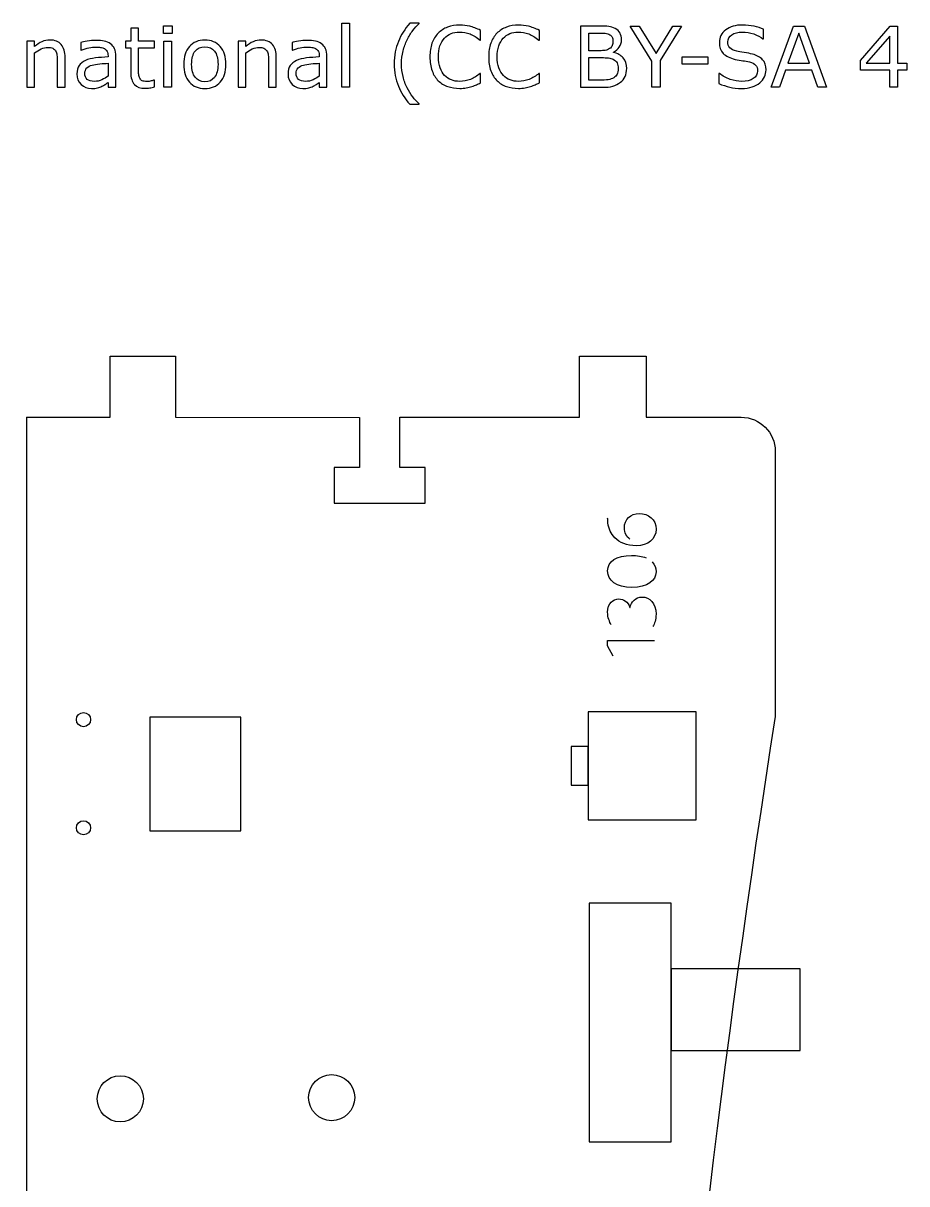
# Model space of a CAD drawing. Extents: x -149 to 846, y -148 to 360.
# Drawn here: x 42.3 to 120.1, y 220.1 to 322.2 of the extents above; entities that cross this region are included whole.
import ezdxf

# ---------------------------------------------------------------- set-up
doc = ezdxf.new("R2010")
doc.units = 0
doc.header["$MEASUREMENT"] = 0
doc.layers.add('LAYER_1', color=160, linetype='Continuous')

# ---------------------------------------------------------------- blocks, each defined once
blk = doc.blocks.new('AI9-BLK91')
at = {"layer": 'LAYER_1', "color": 7}
blk.add_open_spline([(-30.26, 205.75), (-30.26, 205.75), (-22.91, 205.75), (-22.91, 205.75), (-22.91, 205.75), (-22.91, 211.13), (-22.91, 211.13), (-22.91, 211.13), (-17.15, 211.13), (-17.15, 211.13), (-17.15, 211.13), (-17.15, 205.77), (-17.15, 205.77), (-17.15, 205.77), (-0.97, 205.74), (-0.97, 205.74), (-0.97, 205.74), (-0.97, 201.32), (-0.97, 201.32), (-0.97, 201.32), (-3.19, 201.32), (-3.19, 201.32), (-3.19, 201.32), (-3.19, 198.18), (-3.19, 198.18), (-3.19, 198.18), (4.81, 198.18), (4.81, 198.18), (4.81, 198.18), (4.81, 201.32), (4.81, 201.32), (4.81, 201.32), (2.59, 201.32), (2.59, 201.32), (2.59, 201.32), (2.59, 205.75), (2.59, 205.75), (2.59, 205.75), (18.39, 205.77), (18.39, 205.77), (18.39, 205.77), (18.39, 211.13), (18.39, 211.13), (18.39, 211.13), (24.27, 211.13), (24.27, 211.13), (24.27, 211.13), (24.27, 205.75), (24.27, 205.75), (24.27, 205.75), (32.63, 205.75), (32.63, 205.75), (34.29, 205.75), (35.63, 204.4), (35.63, 202.75), (35.63, 202.75), (35.63, 179.42), (35.63, 179.42), (16.96, 60.71), (16.96, -60.18), (35.63, -178.89), (35.63, -178.89), (35.63, -202.75), (35.63, -202.75), (35.63, -204.4), (34.29, -205.75), (32.63, -205.75), (32.63, -205.75), (24.54, -205.75), (24.54, -205.75), (24.54, -205.75), (24.54, -211.13), (24.54, -211.13), (24.54, -211.13), (18.77, -211.13), (18.77, -211.13), (18.77, -211.13), (18.77, -205.77), (18.77, -205.77), (18.77, -205.77), (2.59, -205.74), (2.59, -205.74), (2.59, -205.74), (2.59, -201.32), (2.59, -201.32), (2.59, -201.32), (4.81, -201.32), (4.81, -201.32), (4.81, -201.32), (4.81, -198.18), (4.81, -198.18), (4.81, -198.18), (-3.19, -198.18), (-3.19, -198.18), (-3.19, -198.18), (-3.19, -201.32), (-3.19, -201.32), (-3.19, -201.32), (-0.97, -201.32), (-0.97, -201.32), (-0.97, -201.32), (-0.97, -205.75), (-0.97, -205.75), (-0.97, -205.75), (-16.76, -205.77), (-16.76, -205.77), (-16.76, -205.77), (-16.76, -211.13), (-16.76, -211.13), (-16.76, -211.13), (-22.64, -211.13), (-22.64, -211.13), (-22.64, -211.13), (-22.64, -205.75), (-22.64, -205.75), (-22.64, -205.75), (-30.26, -205.75), (-30.26, -205.75), (-30.26, -205.75), (-30.26, -21.64), (-30.26, -21.64), (-30.26, -21.64), (-30.24, -21.64), (-30.24, -21.64), (-30.24, -21.64), (-35.63, -21.64), (-35.63, -21.64), (-35.63, -21.64), (-35.63, -15.88), (-35.63, -15.88), (-35.63, -15.88), (-30.26, -15.88), (-30.26, -15.88), (-30.26, -15.88), (-30.24, 7.8), (-30.24, 7.8), (-30.24, 7.8), (-25.81, 7.8), (-25.81, 7.8), (-25.81, 7.8), (-25.81, 5.58), (-25.81, 5.58), (-25.81, 5.58), (-22.68, 5.58), (-22.68, 5.58), (-22.68, 5.58), (-22.68, 13.58), (-22.68, 13.58), (-22.68, 13.58), (-25.81, 13.58), (-25.81, 13.58), (-25.81, 13.58), (-25.81, 11.36), (-25.81, 11.36), (-25.81, 11.36), (-30.24, 11.36), (-30.24, 11.36), (-30.24, 11.36), (-30.26, 36.42), (-30.26, 36.42), (-30.26, 36.42), (-35.63, 36.42), (-35.63, 36.42), (-35.63, 36.42), (-35.63, 42.3), (-35.63, 42.3), (-35.63, 42.3), (-30.24, 42.3), (-30.24, 42.3), (-30.24, 42.3), (-30.24, 205.75), (-30.24, 205.75)], degree=3, knots=[0, 0, 0, 0, 1, 1, 1, 2, 2, 2, 3, 3, 3, 4, 4, 4, 5, 5, 5, 6, 6, 6, 7, 7, 7, 8, 8, 8, 9, 9, 9, 10, 10, 10, 11, 11, 11, 12, 12, 12, 13, 13, 13, 14, 14, 14, 15, 15, 15, 16, 16, 16, 17, 17, 17, 18, 18, 18, 19, 19, 19, 20, 20, 20, 21, 21, 21, 22, 22, 22, 23, 23, 23, 24, 24, 24, 25, 25, 25, 26, 26, 26, 27, 27, 27, 28, 28, 28, 29, 29, 29, 30, 30, 30, 31, 31, 31, 32, 32, 32, 33, 33, 33, 34, 34, 34, 35, 35, 35, 36, 36, 36, 37, 37, 37, 38, 38, 38, 39, 39, 39, 40, 40, 40, 41, 41, 41, 42, 42, 42, 43, 43, 43, 44, 44, 44, 45, 45, 45, 46, 46, 46, 47, 47, 47, 48, 48, 48, 49, 49, 49, 50, 50, 50, 51, 51, 51, 52, 52, 52, 53, 53, 53, 54, 54, 54, 55, 55, 55, 56, 56, 56, 57, 57, 57, 57], dxfattribs=at)
blk = doc.blocks.new('AI9-BLK87')
at = {"layer": 'LAYER_1', "color": 1}
blk.add_open_spline([(-2.03, 0), (-2.03, -1.12), (-1.12, -2.03), (0, -2.03), (1.12, -2.03), (2.03, -1.12), (2.03, 0), (2.03, 1.12), (1.12, 2.03), (0, 2.03), (-1.12, 2.03), (-2.03, 1.12), (-2.03, 0), (-2.03, 0), (-2.03, 0), (-2.03, 0)], degree=3, knots=[0, 0, 0, 0, 1, 1, 1, 2, 2, 2, 3, 3, 3, 4, 4, 4, 5, 5, 5, 5], dxfattribs=at)
blk = doc.blocks.new('AI9-BLK68')
at = {"layer": 'LAYER_1', "color": 1}
blk.add_open_spline([(-2.03, 0), (-2.03, -1.12), (-1.12, -2.03), (0, -2.03), (1.12, -2.03), (2.03, -1.12), (2.03, 0), (2.03, 1.12), (1.12, 2.03), (0, 2.03), (-1.12, 2.03), (-2.03, 1.12), (-2.03, 0), (-2.03, 0), (-2.03, 0), (-2.03, 0)], degree=3, knots=[0, 0, 0, 0, 1, 1, 1, 2, 2, 2, 3, 3, 3, 4, 4, 4, 5, 5, 5, 5], dxfattribs=at)
blk = doc.blocks.new('AI9-BLK49')
at = {"layer": 'LAYER_1', "color": 1}
blk.add_lwpolyline([(-3.999756, -5.000728), (3.999756, -5.000728), (3.999756, 5.000728), (-3.999756, 5.000728)], close=True, dxfattribs=at)
blk = doc.blocks.new('AI9-BLK1')
at = {"layer": 'LAYER_1', "color": 7}
for points in [[(64.57, -6.15), (63.8, -6.15), (63.8, -5.45), (64.57, -5.45)], [(80.19, -10.87), (79.51, -10.87), (79.51, -5.24), (80.19, -5.24)], [(109.41, -5.48), (107.51, -8.51), (107.51, -10.87), (106.8, -10.87), (106.8, -8.58), (104.89, -5.48), (105.68, -5.48), (107.16, -7.89), (108.64, -5.48)], [(122.16, -10.87), (121.4, -10.87), (120.88, -9.37), (118.55, -9.37), (118.03, -10.87), (117.3, -10.87), (119.26, -5.48), (120.21, -5.48)], [(120.65, -8.75), (119.71, -6.11), (118.77, -8.75)], [(129.22, -9.35), (128.42, -9.35), (128.42, -10.87), (127.73, -10.87), (127.73, -9.35), (125.15, -9.35), (125.15, -8.52), (127.75, -5.48), (128.42, -5.48), (128.42, -8.76), (129.22, -8.76)], [(64.53, -10.87), (63.84, -10.87), (63.84, -6.82), (64.53, -6.82)], [(127.73, -8.76), (127.73, -6.36), (125.66, -8.76)], [(111.73, -8.84), (109.47, -8.84), (109.47, -8.19), (111.73, -8.19)]]:
    blk.add_lwpolyline(points, close=True, dxfattribs=at)
for points, knots in [([(63.02, -10.84), (62.89, -10.88), (62.75, -10.9), (62.6, -10.93), (62.45, -10.95), (62.31, -10.96), (62.2, -10.96), (61.78, -10.96), (61.47, -10.85), (61.26, -10.62), (61.04, -10.4), (60.93, -10.04), (60.93, -9.55), (60.93, -9.55), (60.93, -7.4), (60.93, -7.4), (60.93, -7.4), (60.47, -7.4), (60.47, -7.4), (60.47, -7.4), (60.47, -6.82), (60.47, -6.82), (60.47, -6.82), (60.93, -6.82), (60.93, -6.82), (60.93, -6.82), (60.93, -5.67), (60.93, -5.67), (60.93, -5.67), (61.62, -5.67), (61.62, -5.67), (61.62, -5.67), (61.62, -6.82), (61.62, -6.82), (61.62, -6.82), (63.02, -6.82), (63.02, -6.82), (63.02, -6.82), (63.02, -7.4), (63.02, -7.4), (63.02, -7.4), (61.62, -7.4), (61.62, -7.4), (61.62, -7.4), (61.62, -9.25), (61.62, -9.25), (61.62, -9.46), (61.62, -9.63), (61.63, -9.75), (61.64, -9.87), (61.67, -9.98), (61.73, -10.08), (61.79, -10.18), (61.86, -10.25), (61.95, -10.3), (62.04, -10.34), (62.18, -10.36), (62.37, -10.36), (62.49, -10.36), (62.6, -10.35), (62.72, -10.31), (62.84, -10.28), (62.93, -10.25), (62.98, -10.23), (62.98, -10.23), (63.02, -10.23), (63.02, -10.23), (63.02, -10.23), (63.02, -10.84), (63.02, -10.84)], [0, 0, 0, 0, 1, 1, 1, 2, 2, 2, 3, 3, 3, 4, 4, 4, 5, 5, 5, 6, 6, 6, 7, 7, 7, 8, 8, 8, 9, 9, 9, 10, 10, 10, 11, 11, 11, 12, 12, 12, 13, 13, 13, 14, 14, 14, 15, 15, 15, 16, 16, 16, 17, 17, 17, 18, 18, 18, 19, 19, 19, 20, 20, 20, 21, 21, 21, 22, 22, 22, 23, 23, 23, 23]), ([(86.31, -12.36), (86.31, -12.36), (85.48, -12.36), (85.48, -12.36), (85.05, -11.87), (84.72, -11.33), (84.48, -10.76), (84.24, -10.18), (84.12, -9.52), (84.12, -8.8), (84.12, -8.07), (84.24, -7.42), (84.48, -6.84), (84.72, -6.26), (85.05, -5.73), (85.48, -5.24), (85.48, -5.24), (86.31, -5.24), (86.31, -5.24), (86.31, -5.24), (86.31, -5.27), (86.31, -5.27), (86.11, -5.45), (85.92, -5.65), (85.75, -5.88), (85.57, -6.11), (85.4, -6.38), (85.25, -6.69), (85.11, -6.98), (84.99, -7.31), (84.9, -7.67), (84.81, -8.03), (84.76, -8.4), (84.76, -8.8), (84.76, -9.21), (84.81, -9.59), (84.9, -9.93), (84.98, -10.27), (85.1, -10.6), (85.25, -10.91), (85.4, -11.2), (85.56, -11.47), (85.75, -11.71), (85.93, -11.95), (86.12, -12.16), (86.31, -12.32), (86.31, -12.32), (86.31, -12.36), (86.31, -12.36)], [0, 0, 0, 0, 1, 1, 1, 2, 2, 2, 3, 3, 3, 4, 4, 4, 5, 5, 5, 6, 6, 6, 7, 7, 7, 8, 8, 8, 9, 9, 9, 10, 10, 10, 11, 11, 11, 12, 12, 12, 13, 13, 13, 14, 14, 14, 15, 15, 15, 16, 16, 16, 16]), ([(91.72, -10.48), (91.59, -10.54), (91.47, -10.59), (91.36, -10.65), (91.25, -10.7), (91.11, -10.75), (90.94, -10.8), (90.79, -10.85), (90.63, -10.89), (90.46, -10.92), (90.29, -10.95), (90.1, -10.97), (89.89, -10.97), (89.5, -10.97), (89.15, -10.91), (88.83, -10.8), (88.51, -10.7), (88.23, -10.52), (87.99, -10.29), (87.76, -10.06), (87.58, -9.77), (87.45, -9.42), (87.32, -9.06), (87.26, -8.65), (87.26, -8.19), (87.26, -7.74), (87.32, -7.35), (87.44, -7), (87.57, -6.65), (87.75, -6.35), (87.99, -6.11), (88.22, -5.88), (88.49, -5.7), (88.82, -5.58), (89.14, -5.45), (89.5, -5.39), (89.9, -5.39), (90.18, -5.39), (90.47, -5.43), (90.76, -5.5), (91.05, -5.57), (91.37, -5.69), (91.72, -5.86), (91.72, -5.86), (91.72, -6.71), (91.72, -6.71), (91.72, -6.71), (91.67, -6.71), (91.67, -6.71), (91.37, -6.47), (91.08, -6.29), (90.79, -6.18), (90.49, -6.06), (90.18, -6.01), (89.85, -6.01), (89.58, -6.01), (89.33, -6.05), (89.12, -6.14), (88.9, -6.23), (88.7, -6.36), (88.53, -6.55), (88.37, -6.73), (88.24, -6.96), (88.14, -7.23), (88.05, -7.51), (88.01, -7.83), (88.01, -8.19), (88.01, -8.57), (88.06, -8.89), (88.16, -9.16), (88.26, -9.44), (88.39, -9.66), (88.55, -9.83), (88.72, -10.01), (88.92, -10.14), (89.15, -10.22), (89.37, -10.31), (89.61, -10.35), (89.86, -10.35), (90.2, -10.35), (90.52, -10.29), (90.83, -10.18), (91.13, -10.06), (91.41, -9.88), (91.67, -9.65), (91.67, -9.65), (91.72, -9.65), (91.72, -9.65), (91.72, -9.65), (91.72, -10.48), (91.72, -10.48)], [0, 0, 0, 0, 1, 1, 1, 2, 2, 2, 3, 3, 3, 4, 4, 4, 5, 5, 5, 6, 6, 6, 7, 7, 7, 8, 8, 8, 9, 9, 9, 10, 10, 10, 11, 11, 11, 12, 12, 12, 13, 13, 13, 14, 14, 14, 15, 15, 15, 16, 16, 16, 17, 17, 17, 18, 18, 18, 19, 19, 19, 20, 20, 20, 21, 21, 21, 22, 22, 22, 23, 23, 23, 24, 24, 24, 25, 25, 25, 26, 26, 26, 27, 27, 27, 28, 28, 28, 29, 29, 29, 30, 30, 30, 30]), ([(96.89, -10.48), (96.76, -10.54), (96.64, -10.59), (96.53, -10.65), (96.43, -10.7), (96.29, -10.75), (96.11, -10.8), (95.97, -10.85), (95.81, -10.89), (95.63, -10.92), (95.46, -10.95), (95.27, -10.97), (95.06, -10.97), (94.67, -10.97), (94.32, -10.91), (94, -10.8), (93.68, -10.7), (93.4, -10.52), (93.17, -10.29), (92.93, -10.06), (92.75, -9.77), (92.62, -9.42), (92.49, -9.06), (92.43, -8.65), (92.43, -8.19), (92.43, -7.74), (92.49, -7.35), (92.62, -7), (92.74, -6.65), (92.92, -6.35), (93.16, -6.11), (93.39, -5.88), (93.66, -5.7), (93.99, -5.58), (94.31, -5.45), (94.67, -5.39), (95.07, -5.39), (95.36, -5.39), (95.65, -5.43), (95.93, -5.5), (96.22, -5.57), (96.54, -5.69), (96.89, -5.86), (96.89, -5.86), (96.89, -6.71), (96.89, -6.71), (96.89, -6.71), (96.84, -6.71), (96.84, -6.71), (96.54, -6.47), (96.25, -6.29), (95.96, -6.18), (95.67, -6.06), (95.36, -6.01), (95.02, -6.01), (94.75, -6.01), (94.51, -6.05), (94.29, -6.14), (94.07, -6.23), (93.88, -6.36), (93.71, -6.55), (93.54, -6.73), (93.41, -6.96), (93.32, -7.23), (93.22, -7.51), (93.18, -7.83), (93.18, -8.19), (93.18, -8.57), (93.23, -8.89), (93.33, -9.16), (93.43, -9.44), (93.57, -9.66), (93.73, -9.83), (93.9, -10.01), (94.09, -10.14), (94.32, -10.22), (94.54, -10.31), (94.78, -10.35), (95.03, -10.35), (95.38, -10.35), (95.7, -10.29), (96, -10.18), (96.3, -10.06), (96.58, -9.88), (96.84, -9.65), (96.84, -9.65), (96.89, -9.65), (96.89, -9.65), (96.89, -9.65), (96.89, -10.48), (96.89, -10.48)], [0, 0, 0, 0, 1, 1, 1, 2, 2, 2, 3, 3, 3, 4, 4, 4, 5, 5, 5, 6, 6, 6, 7, 7, 7, 8, 8, 8, 9, 9, 9, 10, 10, 10, 11, 11, 11, 12, 12, 12, 13, 13, 13, 14, 14, 14, 15, 15, 15, 16, 16, 16, 17, 17, 17, 18, 18, 18, 19, 19, 19, 20, 20, 20, 21, 21, 21, 22, 22, 22, 23, 23, 23, 24, 24, 24, 25, 25, 25, 26, 26, 26, 27, 27, 27, 28, 28, 28, 29, 29, 29, 30, 30, 30, 30]), ([(104.58, -9.21), (104.58, -9.48), (104.53, -9.72), (104.43, -9.92), (104.33, -10.13), (104.19, -10.3), (104.02, -10.43), (103.82, -10.59), (103.6, -10.7), (103.35, -10.77), (103.11, -10.84), (102.8, -10.87), (102.43, -10.87), (102.43, -10.87), (100.51, -10.87), (100.51, -10.87), (100.51, -10.87), (100.51, -5.48), (100.51, -5.48), (100.51, -5.48), (102.11, -5.48), (102.11, -5.48), (102.5, -5.48), (102.8, -5.49), (102.99, -5.52), (103.19, -5.55), (103.38, -5.61), (103.56, -5.7), (103.75, -5.81), (103.9, -5.94), (103.99, -6.1), (104.07, -6.27), (104.12, -6.46), (104.12, -6.69), (104.12, -6.95), (104.05, -7.16), (103.92, -7.34), (103.79, -7.52), (103.62, -7.67), (103.4, -7.78), (103.4, -7.78), (103.4, -7.81), (103.4, -7.81), (103.77, -7.88), (104.06, -8.04), (104.27, -8.29), (104.48, -8.53), (104.58, -8.84), (104.58, -9.21)], [0, 0, 0, 0, 1, 1, 1, 2, 2, 2, 3, 3, 3, 4, 4, 4, 5, 5, 5, 6, 6, 6, 7, 7, 7, 8, 8, 8, 9, 9, 9, 10, 10, 10, 11, 11, 11, 12, 12, 12, 13, 13, 13, 14, 14, 14, 15, 15, 15, 16, 16, 16, 16]), ([(103.37, -6.79), (103.37, -6.66), (103.35, -6.55), (103.31, -6.46), (103.26, -6.37), (103.19, -6.3), (103.1, -6.24), (102.98, -6.18), (102.85, -6.14), (102.68, -6.12), (102.52, -6.1), (102.32, -6.1), (102.08, -6.1), (102.08, -6.1), (101.23, -6.1), (101.23, -6.1), (101.23, -6.1), (101.23, -7.65), (101.23, -7.65), (101.23, -7.65), (102.16, -7.65), (102.16, -7.65), (102.38, -7.65), (102.56, -7.64), (102.69, -7.62), (102.82, -7.59), (102.95, -7.55), (103.06, -7.47), (103.17, -7.4), (103.25, -7.31), (103.3, -7.19), (103.35, -7.08), (103.37, -6.94), (103.37, -6.79)], [0, 0, 0, 0, 1, 1, 1, 2, 2, 2, 3, 3, 3, 4, 4, 4, 5, 5, 5, 6, 6, 6, 7, 7, 7, 8, 8, 8, 9, 9, 9, 10, 10, 10, 11, 11, 11, 11]), ([(116.84, -9.34), (116.84, -9.55), (116.79, -9.75), (116.69, -9.96), (116.6, -10.16), (116.46, -10.34), (116.28, -10.48), (116.09, -10.63), (115.87, -10.75), (115.61, -10.84), (115.35, -10.93), (115.04, -10.97), (114.68, -10.97), (114.3, -10.97), (113.95, -10.93), (113.64, -10.86), (113.33, -10.79), (113.01, -10.68), (112.69, -10.54), (112.69, -10.54), (112.69, -9.65), (112.69, -9.65), (112.69, -9.65), (112.74, -9.65), (112.74, -9.65), (113.02, -9.87), (113.33, -10.05), (113.69, -10.17), (114.04, -10.29), (114.38, -10.35), (114.69, -10.35), (115.13, -10.35), (115.47, -10.27), (115.72, -10.1), (115.97, -9.94), (116.09, -9.71), (116.09, -9.44), (116.09, -9.2), (116.03, -9.02), (115.92, -8.91), (115.8, -8.8), (115.62, -8.71), (115.38, -8.64), (115.2, -8.6), (115.01, -8.56), (114.8, -8.53), (114.59, -8.49), (114.36, -8.45), (114.13, -8.41), (113.65, -8.3), (113.3, -8.13), (113.07, -7.89), (112.84, -7.64), (112.73, -7.32), (112.73, -6.93), (112.73, -6.48), (112.92, -6.11), (113.3, -5.82), (113.68, -5.53), (114.16, -5.39), (114.74, -5.39), (115.12, -5.39), (115.47, -5.43), (115.78, -5.5), (116.1, -5.57), (116.38, -5.66), (116.62, -5.77), (116.62, -5.77), (116.62, -6.61), (116.62, -6.61), (116.62, -6.61), (116.57, -6.61), (116.57, -6.61), (116.36, -6.44), (116.1, -6.3), (115.76, -6.18), (115.43, -6.07), (115.09, -6.01), (114.74, -6.01), (114.36, -6.01), (114.06, -6.09), (113.82, -6.25), (113.59, -6.41), (113.48, -6.61), (113.48, -6.86), (113.48, -7.09), (113.53, -7.26), (113.65, -7.39), (113.77, -7.52), (113.97, -7.62), (114.26, -7.68), (114.41, -7.72), (114.63, -7.76), (114.92, -7.81), (115.2, -7.85), (115.44, -7.9), (115.64, -7.95), (116.03, -8.06), (116.33, -8.22), (116.54, -8.44), (116.74, -8.65), (116.84, -8.95), (116.84, -9.34)], [0, 0, 0, 0, 1, 1, 1, 2, 2, 2, 3, 3, 3, 4, 4, 4, 5, 5, 5, 6, 6, 6, 7, 7, 7, 8, 8, 8, 9, 9, 9, 10, 10, 10, 11, 11, 11, 12, 12, 12, 13, 13, 13, 14, 14, 14, 15, 15, 15, 16, 16, 16, 17, 17, 17, 18, 18, 18, 19, 19, 19, 20, 20, 20, 21, 21, 21, 22, 22, 22, 23, 23, 23, 24, 24, 24, 25, 25, 25, 26, 26, 26, 27, 27, 27, 28, 28, 28, 29, 29, 29, 30, 30, 30, 31, 31, 31, 32, 32, 32, 33, 33, 33, 34, 34, 34, 34]), ([(55.16, -10.87), (55.16, -10.87), (54.47, -10.87), (54.47, -10.87), (54.47, -10.87), (54.47, -8.57), (54.47, -8.57), (54.47, -8.38), (54.46, -8.21), (54.44, -8.05), (54.42, -7.88), (54.38, -7.76), (54.32, -7.66), (54.26, -7.56), (54.18, -7.49), (54.06, -7.44), (53.95, -7.39), (53.81, -7.36), (53.63, -7.36), (53.44, -7.36), (53.25, -7.41), (53.05, -7.5), (52.85, -7.59), (52.65, -7.71), (52.47, -7.85), (52.47, -7.85), (52.47, -10.87), (52.47, -10.87), (52.47, -10.87), (51.78, -10.87), (51.78, -10.87), (51.78, -10.87), (51.78, -6.82), (51.78, -6.82), (51.78, -6.82), (52.47, -6.82), (52.47, -6.82), (52.47, -6.82), (52.47, -7.28), (52.47, -7.28), (52.68, -7.1), (52.9, -6.96), (53.12, -6.86), (53.35, -6.76), (53.58, -6.71), (53.82, -6.71), (54.26, -6.71), (54.59, -6.85), (54.82, -7.11), (55.04, -7.37), (55.16, -7.75), (55.16, -8.25), (55.16, -8.25), (55.16, -10.87), (55.16, -10.87)], [0, 0, 0, 0, 1, 1, 1, 2, 2, 2, 3, 3, 3, 4, 4, 4, 5, 5, 5, 6, 6, 6, 7, 7, 7, 8, 8, 8, 9, 9, 9, 10, 10, 10, 11, 11, 11, 12, 12, 12, 13, 13, 13, 14, 14, 14, 15, 15, 15, 16, 16, 16, 17, 17, 17, 18, 18, 18, 18]), ([(59.61, -10.87), (59.61, -10.87), (58.93, -10.87), (58.93, -10.87), (58.93, -10.87), (58.93, -10.44), (58.93, -10.44), (58.87, -10.48), (58.79, -10.54), (58.69, -10.61), (58.59, -10.68), (58.49, -10.74), (58.39, -10.78), (58.28, -10.84), (58.15, -10.89), (58, -10.92), (57.86, -10.96), (57.68, -10.98), (57.49, -10.98), (57.12, -10.98), (56.82, -10.86), (56.56, -10.62), (56.31, -10.38), (56.19, -10.07), (56.19, -9.7), (56.19, -9.39), (56.25, -9.14), (56.38, -8.96), (56.51, -8.77), (56.7, -8.62), (56.94, -8.51), (57.19, -8.4), (57.48, -8.33), (57.83, -8.29), (58.17, -8.25), (58.54, -8.22), (58.93, -8.2), (58.93, -8.2), (58.93, -8.1), (58.93, -8.1), (58.93, -7.94), (58.9, -7.81), (58.85, -7.71), (58.8, -7.61), (58.72, -7.53), (58.62, -7.47), (58.52, -7.42), (58.41, -7.38), (58.27, -7.36), (58.14, -7.34), (58, -7.33), (57.85, -7.33), (57.67, -7.33), (57.47, -7.36), (57.25, -7.4), (57.03, -7.45), (56.81, -7.52), (56.58, -7.61), (56.58, -7.61), (56.54, -7.61), (56.54, -7.61), (56.54, -7.61), (56.54, -6.92), (56.54, -6.92), (56.67, -6.88), (56.86, -6.84), (57.11, -6.8), (57.36, -6.76), (57.61, -6.74), (57.86, -6.74), (58.14, -6.74), (58.39, -6.76), (58.6, -6.81), (58.81, -6.85), (58.99, -6.93), (59.15, -7.05), (59.3, -7.16), (59.42, -7.3), (59.5, -7.48), (59.58, -7.65), (59.61, -7.87), (59.61, -8.13), (59.61, -8.13), (59.61, -10.87), (59.61, -10.87)], [0, 0, 0, 0, 1, 1, 1, 2, 2, 2, 3, 3, 3, 4, 4, 4, 5, 5, 5, 6, 6, 6, 7, 7, 7, 8, 8, 8, 9, 9, 9, 10, 10, 10, 11, 11, 11, 12, 12, 12, 13, 13, 13, 14, 14, 14, 15, 15, 15, 16, 16, 16, 17, 17, 17, 18, 18, 18, 19, 19, 19, 20, 20, 20, 21, 21, 21, 22, 22, 22, 23, 23, 23, 24, 24, 24, 25, 25, 25, 26, 26, 26, 27, 27, 27, 28, 28, 28, 28]), ([(69.31, -8.85), (69.31, -9.51), (69.15, -10.03), (68.81, -10.41), (68.47, -10.79), (68.02, -10.98), (67.45, -10.98), (66.88, -10.98), (66.43, -10.79), (66.09, -10.41), (65.76, -10.03), (65.59, -9.51), (65.59, -8.85), (65.59, -8.19), (65.76, -7.67), (66.09, -7.29), (66.43, -6.91), (66.88, -6.71), (67.45, -6.71), (68.02, -6.71), (68.47, -6.91), (68.81, -7.29), (69.15, -7.67), (69.31, -8.19), (69.31, -8.85)], [0, 0, 0, 0, 1, 1, 1, 2, 2, 2, 3, 3, 3, 4, 4, 4, 5, 5, 5, 6, 6, 6, 7, 7, 7, 8, 8, 8, 8]), ([(73.74, -10.87), (73.74, -10.87), (73.06, -10.87), (73.06, -10.87), (73.06, -10.87), (73.06, -8.57), (73.06, -8.57), (73.06, -8.38), (73.05, -8.21), (73.03, -8.05), (73.01, -7.88), (72.97, -7.76), (72.91, -7.66), (72.85, -7.56), (72.76, -7.49), (72.65, -7.44), (72.54, -7.39), (72.39, -7.36), (72.21, -7.36), (72.03, -7.36), (71.83, -7.41), (71.63, -7.5), (71.43, -7.59), (71.24, -7.71), (71.05, -7.85), (71.05, -7.85), (71.05, -10.87), (71.05, -10.87), (71.05, -10.87), (70.37, -10.87), (70.37, -10.87), (70.37, -10.87), (70.37, -6.82), (70.37, -6.82), (70.37, -6.82), (71.05, -6.82), (71.05, -6.82), (71.05, -6.82), (71.05, -7.28), (71.05, -7.28), (71.27, -7.1), (71.48, -6.96), (71.71, -6.86), (71.94, -6.76), (72.17, -6.71), (72.41, -6.71), (72.84, -6.71), (73.17, -6.85), (73.4, -7.11), (73.63, -7.37), (73.74, -7.75), (73.74, -8.25), (73.74, -8.25), (73.74, -10.87), (73.74, -10.87)], [0, 0, 0, 0, 1, 1, 1, 2, 2, 2, 3, 3, 3, 4, 4, 4, 5, 5, 5, 6, 6, 6, 7, 7, 7, 8, 8, 8, 9, 9, 9, 10, 10, 10, 11, 11, 11, 12, 12, 12, 13, 13, 13, 14, 14, 14, 15, 15, 15, 16, 16, 16, 17, 17, 17, 18, 18, 18, 18]), ([(78.2, -10.87), (78.2, -10.87), (77.52, -10.87), (77.52, -10.87), (77.52, -10.87), (77.52, -10.44), (77.52, -10.44), (77.46, -10.48), (77.38, -10.54), (77.27, -10.61), (77.17, -10.68), (77.07, -10.74), (76.98, -10.78), (76.86, -10.84), (76.73, -10.89), (76.59, -10.92), (76.44, -10.96), (76.27, -10.98), (76.07, -10.98), (75.71, -10.98), (75.4, -10.86), (75.15, -10.62), (74.9, -10.38), (74.77, -10.07), (74.77, -9.7), (74.77, -9.39), (74.84, -9.14), (74.97, -8.96), (75.1, -8.77), (75.29, -8.62), (75.53, -8.51), (75.77, -8.4), (76.07, -8.33), (76.41, -8.29), (76.75, -8.25), (77.12, -8.22), (77.52, -8.2), (77.52, -8.2), (77.52, -8.1), (77.52, -8.1), (77.52, -7.94), (77.49, -7.81), (77.44, -7.71), (77.38, -7.61), (77.3, -7.53), (77.2, -7.47), (77.11, -7.42), (76.99, -7.38), (76.86, -7.36), (76.72, -7.34), (76.58, -7.33), (76.43, -7.33), (76.26, -7.33), (76.06, -7.36), (75.84, -7.4), (75.62, -7.45), (75.39, -7.52), (75.16, -7.61), (75.16, -7.61), (75.13, -7.61), (75.13, -7.61), (75.13, -7.61), (75.13, -6.92), (75.13, -6.92), (75.26, -6.88), (75.45, -6.84), (75.7, -6.8), (75.95, -6.76), (76.2, -6.74), (76.44, -6.74), (76.73, -6.74), (76.97, -6.76), (77.19, -6.81), (77.4, -6.85), (77.58, -6.93), (77.73, -7.05), (77.89, -7.16), (78, -7.3), (78.08, -7.48), (78.16, -7.65), (78.2, -7.87), (78.2, -8.13), (78.2, -8.13), (78.2, -10.87), (78.2, -10.87)], [0, 0, 0, 0, 1, 1, 1, 2, 2, 2, 3, 3, 3, 4, 4, 4, 5, 5, 5, 6, 6, 6, 7, 7, 7, 8, 8, 8, 9, 9, 9, 10, 10, 10, 11, 11, 11, 12, 12, 12, 13, 13, 13, 14, 14, 14, 15, 15, 15, 16, 16, 16, 17, 17, 17, 18, 18, 18, 19, 19, 19, 20, 20, 20, 21, 21, 21, 22, 22, 22, 23, 23, 23, 24, 24, 24, 25, 25, 25, 26, 26, 26, 27, 27, 27, 28, 28, 28, 28]), ([(68.61, -8.85), (68.61, -8.33), (68.51, -7.94), (68.3, -7.69), (68.1, -7.44), (67.82, -7.31), (67.45, -7.31), (67.09, -7.31), (66.8, -7.44), (66.6, -7.69), (66.39, -7.94), (66.29, -8.33), (66.29, -8.85), (66.29, -9.35), (66.4, -9.73), (66.6, -9.99), (66.8, -10.26), (67.09, -10.38), (67.45, -10.38), (67.81, -10.38), (68.1, -10.26), (68.3, -10), (68.51, -9.74), (68.61, -9.36), (68.61, -8.85)], [0, 0, 0, 0, 1, 1, 1, 2, 2, 2, 3, 3, 3, 4, 4, 4, 5, 5, 5, 6, 6, 6, 7, 7, 7, 8, 8, 8, 8]), ([(58.93, -9.88), (58.93, -9.88), (58.93, -8.75), (58.93, -8.75), (58.73, -8.77), (58.48, -8.78), (58.2, -8.81), (57.93, -8.83), (57.7, -8.87), (57.54, -8.91), (57.35, -8.97), (57.19, -9.05), (57.07, -9.17), (56.95, -9.29), (56.89, -9.45), (56.89, -9.65), (56.89, -9.89), (56.96, -10.06), (57.1, -10.18), (57.24, -10.29), (57.45, -10.35), (57.74, -10.35), (57.97, -10.35), (58.19, -10.31), (58.39, -10.21), (58.58, -10.12), (58.76, -10.01), (58.93, -9.88)], [0, 0, 0, 0, 1, 1, 1, 2, 2, 2, 3, 3, 3, 4, 4, 4, 5, 5, 5, 6, 6, 6, 7, 7, 7, 8, 8, 8, 9, 9, 9, 9]), ([(77.52, -9.88), (77.52, -9.88), (77.52, -8.75), (77.52, -8.75), (77.31, -8.77), (77.07, -8.78), (76.79, -8.81), (76.51, -8.83), (76.29, -8.87), (76.13, -8.91), (75.93, -8.97), (75.78, -9.05), (75.66, -9.17), (75.54, -9.29), (75.48, -9.45), (75.48, -9.65), (75.48, -9.89), (75.55, -10.06), (75.69, -10.18), (75.83, -10.29), (76.04, -10.35), (76.32, -10.35), (76.56, -10.35), (76.78, -10.31), (76.97, -10.21), (77.17, -10.12), (77.35, -10.01), (77.52, -9.88)], [0, 0, 0, 0, 1, 1, 1, 2, 2, 2, 3, 3, 3, 4, 4, 4, 5, 5, 5, 6, 6, 6, 7, 7, 7, 8, 8, 8, 9, 9, 9, 9]), ([(103.83, -9.24), (103.83, -9.02), (103.8, -8.85), (103.74, -8.73), (103.67, -8.6), (103.55, -8.49), (103.38, -8.4), (103.27, -8.34), (103.12, -8.3), (102.96, -8.28), (102.79, -8.27), (102.59, -8.26), (102.36, -8.26), (102.36, -8.26), (101.23, -8.26), (101.23, -8.26), (101.23, -8.26), (101.23, -10.25), (101.23, -10.25), (101.23, -10.25), (102.18, -10.25), (102.18, -10.25), (102.49, -10.25), (102.75, -10.24), (102.95, -10.2), (103.15, -10.17), (103.31, -10.11), (103.44, -10.03), (103.58, -9.93), (103.68, -9.83), (103.74, -9.71), (103.8, -9.59), (103.83, -9.43), (103.83, -9.24)], [0, 0, 0, 0, 1, 1, 1, 2, 2, 2, 3, 3, 3, 4, 4, 4, 5, 5, 5, 6, 6, 6, 7, 7, 7, 8, 8, 8, 9, 9, 9, 10, 10, 10, 11, 11, 11, 11])]:
    blk.add_open_spline(points, degree=3, knots=knots, dxfattribs=at)

msp = doc.modelspace()

# ---------------------------------------------------------------- linework, layer by layer
at = {"layer": 'LAYER_1', "color": 4}
msp.add_lwpolyline([(94.26, 266.54), (93.78, 267.44), (93.78, 267.92), (97.91, 267.92)], dxfattribs=at)
at = {"layer": 'LAYER_1', "color": 1}
for points in [[(92.07, 261.64), (92.07, 252.14), (101.57, 252.14), (101.57, 261.64)], [(90.57, 258.59), (90.57, 255.19), (92.07, 255.19), (92.07, 258.59)], [(92.15, 244.82), (92.15, 223.82), (99.38, 223.82), (99.38, 244.82)], [(99.38, 239.04), (99.38, 231.85), (110.71, 231.85), (110.71, 239.04)]]:
    msp.add_lwpolyline(points, close=True, dxfattribs=at)
for centre in [(47.65, 260.96), (47.65, 251.44)]:
    msp.add_circle(centre, 0.625, dxfattribs=at)
at = {"layer": 'LAYER_1', "color": 4}
for points, knots in [([(95.73, 276.83), (95.73, 276.83), (95.73, 276.84), (95.73, 276.84), (95.46, 277.04), (95.25, 277.39), (95.25, 277.84), (95.25, 278.57), (95.78, 279.09), (96.58, 279.09), (97.34, 279.09), (98.04, 278.57), (98.04, 277.71), (98.04, 276.83), (97.35, 276.26), (96.28, 276.26), (95.47, 276.26), (94.83, 276.54), (94.42, 276.95), (94.08, 277.3), (93.87, 277.75), (93.81, 278.27), (93.79, 278.44), (93.78, 278.58), (93.78, 278.68)], [0, 0, 0, 0, 1, 1, 1, 2, 2, 2, 3, 3, 3, 4, 4, 4, 5, 5, 5, 6, 6, 6, 7, 7, 7, 8, 8, 8, 8]), ([(97.71, 274.83), (97.93, 274.6), (98.04, 274.31), (98.04, 273.97), (98.04, 273.16), (97.29, 272.61), (95.92, 272.59), (94.54, 272.59), (93.78, 273.2), (93.78, 274.04), (93.78, 274.9), (94.55, 275.4), (95.87, 275.4), (96.39, 275.4), (96.82, 275.33), (97.16, 275.19)], [0, 0, 0, 0, 1, 1, 1, 2, 2, 2, 3, 3, 3, 4, 4, 4, 5, 5, 5, 5]), ([(94.1, 269.31), (93.94, 269.54), (93.78, 269.95), (93.78, 270.4), (93.78, 271.21), (94.26, 271.58), (94.76, 271.58), (95.2, 271.58), (95.56, 271.32), (95.74, 270.82), (95.74, 270.82), (95.75, 270.82), (95.75, 270.82), (95.85, 271.33), (96.23, 271.73), (96.81, 271.74), (97.47, 271.74), (98.04, 271.22), (98.04, 270.23), (98.04, 269.77), (97.9, 269.36), (97.77, 269.16)], [0, 0, 0, 0, 1, 1, 1, 2, 2, 2, 3, 3, 3, 4, 4, 4, 5, 5, 5, 6, 6, 6, 7, 7, 7, 7])]:
    msp.add_open_spline(points, degree=3, knots=knots, dxfattribs=at)

# ---------------------------------------------------------------- block references
at = {"layer": 'LAYER_1', "color": 7}
for name, p in [('AI9-BLK1', (-9.12, 327.46)), ('AI9-BLK91', (72.9, 81.81)), ('AI9-BLK49', (57.49, 256.18)), ('AI9-BLK87', (50.89, 227.59)), ('AI9-BLK68', (69.49, 227.7))]:
    msp.add_blockref(name, p, dxfattribs=at)

doc.saveas('drawing.dxf')
